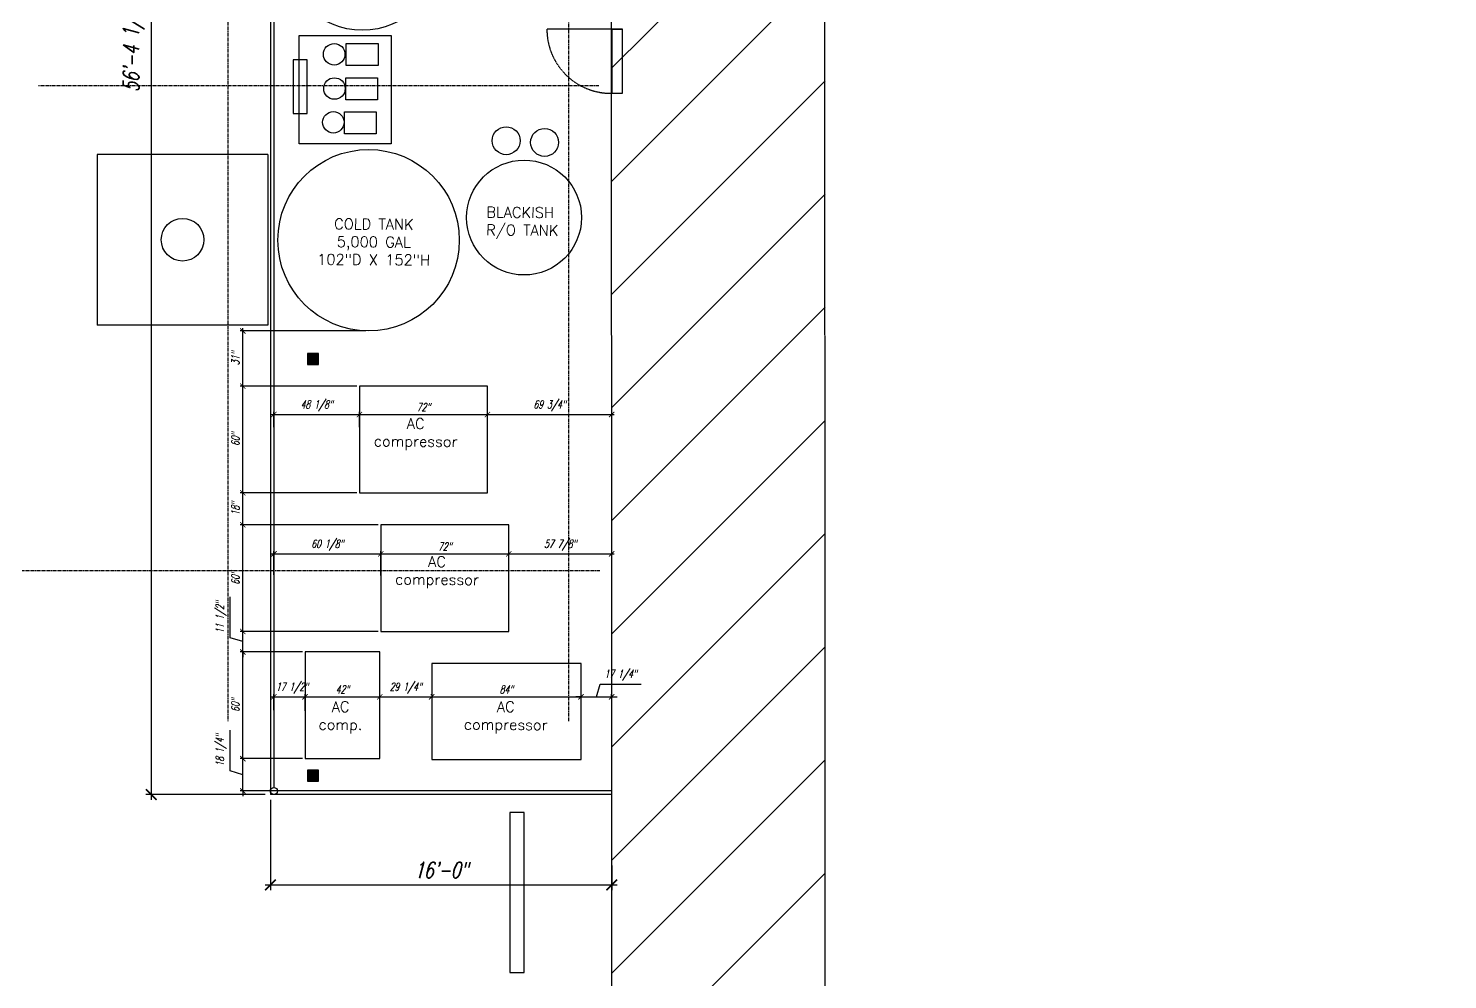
# Model space of a CAD drawing. Extents: x -13328 to 38686, y -10157 to 7853.
# Drawn here: x 24904 to 25702, y 4792 to 5327 of the extents above; entities that cross this region are included whole.
import ezdxf

# ---------------------------------------------------------------- set-up
doc = ezdxf.new("R2010")
doc.units = 0
doc.header["$LTSCALE"] = 1.5
doc.header["$MEASUREMENT"] = 0
doc.linetypes.add('CENTER', pattern=[2, 1.25, -0.25, 0.25, -0.25])
doc.linetypes.add('HIDDEN2', pattern=[0.1875, 0.125, -0.0625])
doc.layers.get('0').update_dxf_attribs({"color": 8})
doc.layers.get('DEFPOINTS').update_dxf_attribs({"color": 11})
for name, color, linetype in [('A-BLDG-OUTLINE', 6, 'Continuous'), ('A-DOORS-exs', 30, 'HIDDEN2'), ('A-WALL-ext-exs', 2, 'Continuous'), ('C-curb-exs', 41, 'Continuous'), ('C-fence-chain-link-exs', 30, 'FENCE_'), ('Dim-exs-condtions', 30, 'Continuous'), ('EQUIPMENT-TO-SHOW', 75, 'Continuous'), ('Grid', 8, 'CENTER'), ('Hatch-walls', 8, 'Continuous'), ('S-col', 7, 'Continuous')]:
    doc.layers.add(name, color=color, linetype=linetype)
doc.styles.add('rm-id', font='simplex.shx', dxfattribs={"height": 6})
doc.styles.add('ROMANS', font='ROMANS.shx', dxfattribs={"width": 0.7, "oblique": 15})
doc.styles.add('STANDARD_', font='txt')
doc.linetypes.add('FENCE_', pattern='A,1.5,-0.1,["X",STANDARD_,S=0.1,R=0,X=-0.05,Y=-0.05],-0.08', length=1.68)
doc.dimstyles.new('Dim48-in', dxfattribs={"dimscale": 48, "dimtxt": 0.09375, "dimasz": 0.0625, "dimexe": 0.03125, "dimexo": 0.03125, "dimgap": 0.03125, "dimtad": 1, "dimdec": 3, "dimzin": 7, "dimdsep": 46, "dimlunit": 5, "dimtxsty": 'ROMANS', "dimblk1": 'ARCHTICK', "dimblk2": 'ARCHTICK', "dimsah": 1, "dimcen": 0.125, "dimdle": 0.03125, "dimclrd": 256, "dimclre": 256, "dimclrt": 3, "dimadec": 0, "dimazin": 0, "dimtfac": 1, "dimtdec": 3, "dimtmove": 1, "dimatfit": 1, "dimldrblk": 'ARCHTICK', "dimfxl": 1, "dimfrac": 2, "dimtolj": 1, "dimtzin": 0, "dimarcsym": 0})
doc.dimstyles.new('Dim96', dxfattribs={"dimscale": 96, "dimtxt": 0.09375, "dimasz": 0.0625, "dimexe": 0.03125, "dimexo": 0.03125, "dimgap": 0.03125, "dimtad": 1, "dimdec": 3, "dimzin": 7, "dimdsep": 46, "dimlunit": 4, "dimtxsty": 'ROMANS', "dimblk1": 'ARCHTICK', "dimblk2": 'ARCHTICK', "dimsah": 1, "dimcen": 0.125, "dimdle": 0.03125, "dimclrd": 256, "dimclre": 256, "dimclrt": 3, "dimadec": 0, "dimazin": 0, "dimtfac": 1, "dimtdec": 3, "dimtmove": 1, "dimatfit": 1, "dimldrblk": 'ARCHTICK', "dimfxl": 1, "dimfrac": 2, "dimtolj": 1, "dimtzin": 0, "dimarcsym": 0})

# ---------------------------------------------------------------- blocks, each defined once
blk = doc.blocks.new('_ARCHTICK')
at = {"color": 0, "linetype": 'ByBlock', "const_width": 0.15}
blk.add_lwpolyline([(-0.5, -0.5), (0.5, 0.5)], dxfattribs=at)
blk = doc.blocks.new('*D104')
at = {"layer": 'DEFPOINTS', "color": 0, "transparency": 16777216}
for p in [(25040.4, 4895.99), (25232.34, 4859.06), (25232.34, 4845.16)]:
    blk.add_point(p, dxfattribs=at)
at = {"layer": 'Dim-exs-condtions', "lineweight": -2, "transparency": 16777216}
for p, q in [((25040.4, 4892.99), (25040.4, 4842.16)), ((25232.34, 4856.06), (25232.34, 4842.16)), ((25037.4, 4845.16), (25235.34, 4845.16))]:
    blk.add_line(p, q, dxfattribs=at)
at = {"layer": 'Dim-exs-condtions', "lineweight": -2, "transparency": 16777216, "xscale": 6, "yscale": 6, "zscale": 6, "rotation": 180}
blk.add_blockref('_ARCHTICK', (25040.4, 4845.16), dxfattribs=at)
at = {"layer": 'Dim-exs-condtions', "lineweight": -2, "transparency": 16777216, "xscale": 6, "yscale": 6, "zscale": 6}
blk.add_blockref('_ARCHTICK', (25232.34, 4845.16), dxfattribs=at)
at = {"layer": 'Dim-exs-condtions', "color": 3, "transparency": 16777216, "insert": (25136.37, 4853.51), "char_height": 9, "attachment_point": 5, "style": 'ROMANS'}
blk.add_mtext('\\A1;16\'-0"', dxfattribs=at)
blk = doc.blocks.new('*D105')
at = {"layer": 'DEFPOINTS', "color": 0, "transparency": 16777216}
for p in [(25040.4, 5572.24), (24973.41, 4895.99), (25040.4, 4895.99)]:
    blk.add_point(p, dxfattribs=at)
at = {"layer": 'Dim-exs-condtions', "lineweight": -2, "transparency": 16777216}
for p, q in [((25037.4, 5572.24), (24970.41, 5572.24)), ((24973.41, 5575.24), (24973.41, 4892.99)), ((25037.4, 4895.99), (24970.41, 4895.99))]:
    blk.add_line(p, q, dxfattribs=at)
at = {"layer": 'Dim-exs-condtions', "lineweight": -2, "transparency": 16777216, "xscale": 6, "yscale": 6, "zscale": 6}
for p, rotation in [((24973.41, 5572.24), 90), ((24973.41, 4895.99), 270)]:
    blk.add_blockref('_ARCHTICK', p, dxfattribs=dict(at, rotation=rotation))
at = {"layer": 'Dim-exs-condtions', "color": 3, "transparency": 16777216, "insert": (24963.55, 5316.7), "char_height": 9, "attachment_point": 5, "rotation": 90, "style": 'ROMANS'}
blk.add_mtext('\\A1;56\'-4 1/4"', dxfattribs=at)
blk = doc.blocks.new('*D106')
at = {"layer": 'DEFPOINTS', "color": 0, "transparency": 16777216}
for p in [(25059.91, 4950.93), (25042.4, 4941.96), (25059.91, 4941.55)]:
    blk.add_point(p, dxfattribs=at)
at = {"layer": 'Dim-exs-condtions', "lineweight": -2, "transparency": 16777216}
for p, q in [((25040.9, 4950.93), (25061.41, 4950.93)), ((25042.4, 4943.46), (25042.4, 4952.43)), ((25059.91, 4943.05), (25059.91, 4952.43))]:
    blk.add_line(p, q, dxfattribs=at)
at = {"layer": 'Dim-exs-condtions', "lineweight": -2, "transparency": 16777216, "xscale": 3, "yscale": 3, "zscale": 3, "rotation": 180}
blk.add_blockref('_ARCHTICK', (25042.4, 4950.93), dxfattribs=at)
at = {"layer": 'Dim-exs-condtions', "lineweight": -2, "transparency": 16777216, "xscale": 3, "yscale": 3, "zscale": 3}
blk.add_blockref('_ARCHTICK', (25059.91, 4950.93), dxfattribs=at)
at = {"layer": 'Dim-exs-condtions', "color": 3, "transparency": 16777216, "insert": (25052.55, 4955.85), "char_height": 4.5, "attachment_point": 5, "style": 'ROMANS'}
blk.add_mtext('\\A1;17 1/2"', dxfattribs=at)
blk = doc.blocks.new('*D107')
at = {"layer": 'DEFPOINTS', "color": 0, "transparency": 16777216}
for p in [(25101.91, 4950.93), (25101.91, 4950.55), (25059.91, 4941.55)]:
    blk.add_point(p, dxfattribs=at)
at = {"layer": 'Dim-exs-condtions', "lineweight": -2, "transparency": 16777216}
for p, q in [((25058.41, 4950.93), (25103.41, 4950.93)), ((25059.91, 4943.05), (25059.91, 4952.43)), ((25101.91, 4952.05), (25101.91, 4952.43))]:
    blk.add_line(p, q, dxfattribs=at)
at = {"layer": 'Dim-exs-condtions', "lineweight": -2, "transparency": 16777216, "xscale": 3, "yscale": 3, "zscale": 3, "rotation": 180}
blk.add_blockref('_ARCHTICK', (25059.91, 4950.93), dxfattribs=at)
at = {"layer": 'Dim-exs-condtions', "lineweight": -2, "transparency": 16777216, "xscale": 3, "yscale": 3, "zscale": 3}
blk.add_blockref('_ARCHTICK', (25101.91, 4950.93), dxfattribs=at)
at = {"layer": 'Dim-exs-condtions', "color": 3, "transparency": 16777216, "insert": (25080.91, 4955.1), "char_height": 4.5, "attachment_point": 5, "style": 'ROMANS'}
blk.add_mtext('\\A1;42"', dxfattribs=at)
blk = doc.blocks.new('*D108')
at = {"layer": 'DEFPOINTS', "color": 0, "transparency": 16777216}
for p in [(25101.91, 4950.55), (25131.1, 4950.93), (25131.1, 4950.39)]:
    blk.add_point(p, dxfattribs=at)
at = {"layer": 'Dim-exs-condtions', "lineweight": -2, "transparency": 16777216}
for p, q in [((25100.41, 4950.93), (25132.6, 4950.93)), ((25101.91, 4952.05), (25101.91, 4952.43)), ((25131.1, 4951.89), (25131.1, 4952.43))]:
    blk.add_line(p, q, dxfattribs=at)
at = {"layer": 'Dim-exs-condtions', "lineweight": -2, "transparency": 16777216, "xscale": 3, "yscale": 3, "zscale": 3, "rotation": 180}
blk.add_blockref('_ARCHTICK', (25101.91, 4950.93), dxfattribs=at)
at = {"layer": 'Dim-exs-condtions', "lineweight": -2, "transparency": 16777216, "xscale": 3, "yscale": 3, "zscale": 3}
blk.add_blockref('_ARCHTICK', (25131.1, 4950.93), dxfattribs=at)
at = {"layer": 'Dim-exs-condtions', "color": 3, "transparency": 16777216, "insert": (25116.51, 4955.85), "char_height": 4.5, "attachment_point": 5, "style": 'ROMANS'}
blk.add_mtext('\\A1;29 1/4"', dxfattribs=at)
blk = doc.blocks.new('*D109')
at = {"layer": 'DEFPOINTS', "color": 0, "transparency": 16777216}
for p in [(25131.1, 4950.39), (25215.1, 4950.93), (25215.1, 4950.3)]:
    blk.add_point(p, dxfattribs=at)
at = {"layer": 'Dim-exs-condtions', "lineweight": -2, "transparency": 16777216}
for p, q in [((25129.6, 4950.93), (25216.6, 4950.93)), ((25131.1, 4951.89), (25131.1, 4952.43)), ((25215.1, 4951.8), (25215.1, 4952.43))]:
    blk.add_line(p, q, dxfattribs=at)
at = {"layer": 'Dim-exs-condtions', "lineweight": -2, "transparency": 16777216, "xscale": 3, "yscale": 3, "zscale": 3, "rotation": 180}
blk.add_blockref('_ARCHTICK', (25131.1, 4950.93), dxfattribs=at)
at = {"layer": 'Dim-exs-condtions', "lineweight": -2, "transparency": 16777216, "xscale": 3, "yscale": 3, "zscale": 3}
blk.add_blockref('_ARCHTICK', (25215.1, 4950.93), dxfattribs=at)
at = {"layer": 'Dim-exs-condtions', "color": 3, "transparency": 16777216, "insert": (25173.1, 4955.1), "char_height": 4.5, "attachment_point": 5, "style": 'ROMANS'}
blk.add_mtext('\\A1;84"', dxfattribs=at)
blk = doc.blocks.new('*D110')
at = {"layer": 'DEFPOINTS', "color": 0, "transparency": 16777216}
for p in [(25215.1, 4950.3), (25232.32, 4950.93), (25232.32, 4949.48)]:
    blk.add_point(p, dxfattribs=at)
at = {"layer": 'Dim-exs-condtions', "lineweight": -2, "transparency": 16777216}
for p, q in [((25223.71, 4950.93), (25225.87, 4958.1)), ((25225.87, 4958.1), (25248.85, 4958.1)), ((25215.1, 4950.93), (25212.1, 4950.93)), ((25215.1, 4951.8), (25215.1, 4952.43)), ((25215.1, 4950.93), (25232.32, 4950.93)), ((25215.1, 4950.93), (25232.32, 4950.93)), ((25232.32, 4950.98), (25232.32, 4952.43)), ((25232.32, 4950.93), (25235.32, 4950.93))]:
    blk.add_line(p, q, dxfattribs=at)
at = {"layer": 'Dim-exs-condtions', "lineweight": -2, "transparency": 16777216, "xscale": 3, "yscale": 3, "zscale": 3}
blk.add_blockref('_ARCHTICK', (25215.1, 4950.93), dxfattribs=at)
at = {"layer": 'Dim-exs-condtions', "lineweight": -2, "transparency": 16777216, "xscale": 3, "yscale": 3, "zscale": 3, "rotation": 180}
blk.add_blockref('_ARCHTICK', (25232.32, 4950.93), dxfattribs=at)
at = {"layer": 'Dim-exs-condtions', "color": 3, "transparency": 16777216, "insert": (25237.36, 4963.03), "char_height": 4.5, "attachment_point": 5, "style": 'ROMANS'}
blk.add_mtext('\\A1;17 1/4"', dxfattribs=at)
blk = doc.blocks.new('*D111')
at = {"layer": 'DEFPOINTS', "color": 0, "transparency": 16777216}
for p in [(25102.49, 5031.32), (25042.4, 5018.1), (25102.49, 5017.7)]:
    blk.add_point(p, dxfattribs=at)
at = {"layer": 'Dim-exs-condtions', "lineweight": -2, "transparency": 16777216}
for p, q in [((25040.9, 5031.32), (25103.99, 5031.32)), ((25042.4, 5019.6), (25042.4, 5032.82)), ((25102.49, 5019.2), (25102.49, 5032.82))]:
    blk.add_line(p, q, dxfattribs=at)
at = {"layer": 'Dim-exs-condtions', "lineweight": -2, "transparency": 16777216, "xscale": 3, "yscale": 3, "zscale": 3, "rotation": 180}
blk.add_blockref('_ARCHTICK', (25042.4, 5031.32), dxfattribs=at)
at = {"layer": 'Dim-exs-condtions', "lineweight": -2, "transparency": 16777216, "xscale": 3, "yscale": 3, "zscale": 3}
blk.add_blockref('_ARCHTICK', (25102.49, 5031.32), dxfattribs=at)
at = {"layer": 'Dim-exs-condtions', "color": 3, "transparency": 16777216, "insert": (25072.45, 5036.25), "char_height": 4.5, "attachment_point": 5, "style": 'ROMANS'}
blk.add_mtext('\\A1;60 1/8"', dxfattribs=at)
blk = doc.blocks.new('*D112')
at = {"layer": 'DEFPOINTS', "color": 0, "transparency": 16777216}
for p in [(25174.49, 5031.32), (25174.49, 5031.32), (25102.49, 5017.7)]:
    blk.add_point(p, dxfattribs=at)
at = {"layer": 'Dim-exs-condtions', "lineweight": -2, "transparency": 16777216}
for p, q in [((25100.99, 5031.32), (25175.99, 5031.32)), ((25102.49, 5019.2), (25102.49, 5032.82))]:
    blk.add_line(p, q, dxfattribs=at)
at = {"layer": 'Dim-exs-condtions', "lineweight": -2, "transparency": 16777216, "xscale": 3, "yscale": 3, "zscale": 3, "rotation": 180}
blk.add_blockref('_ARCHTICK', (25102.49, 5031.32), dxfattribs=at)
at = {"layer": 'Dim-exs-condtions', "lineweight": -2, "transparency": 16777216, "xscale": 3, "yscale": 3, "zscale": 3}
blk.add_blockref('_ARCHTICK', (25174.49, 5031.32), dxfattribs=at)
at = {"layer": 'Dim-exs-condtions', "color": 3, "transparency": 16777216, "insert": (25138.49, 5035.5), "char_height": 4.5, "attachment_point": 5, "style": 'ROMANS'}
blk.add_mtext('\\A1;72"', dxfattribs=at)
blk = doc.blocks.new('*D113')
at = {"layer": 'DEFPOINTS', "color": 0, "transparency": 16777216}
for p in [(25174.49, 5031.32), (25232.31, 5031.35), (25232.31, 5031.32)]:
    blk.add_point(p, dxfattribs=at)
at = {"layer": 'Dim-exs-condtions', "lineweight": -2, "transparency": 16777216}
for p, q in [((25172.99, 5031.32), (25233.81, 5031.32)), ((25232.31, 5029.85), (25232.31, 5029.82))]:
    blk.add_line(p, q, dxfattribs=at)
at = {"layer": 'Dim-exs-condtions', "lineweight": -2, "transparency": 16777216, "xscale": 3, "yscale": 3, "zscale": 3, "rotation": 180}
blk.add_blockref('_ARCHTICK', (25174.49, 5031.32), dxfattribs=at)
at = {"layer": 'Dim-exs-condtions', "lineweight": -2, "transparency": 16777216, "xscale": 3, "yscale": 3, "zscale": 3}
blk.add_blockref('_ARCHTICK', (25232.31, 5031.32), dxfattribs=at)
at = {"layer": 'Dim-exs-condtions', "color": 3, "transparency": 16777216, "insert": (25203.4, 5036.25), "char_height": 4.5, "attachment_point": 5, "style": 'ROMANS'}
blk.add_mtext('\\A1;57 7/8"', dxfattribs=at)
blk = doc.blocks.new('*D114')
at = {"layer": 'DEFPOINTS', "color": 0, "transparency": 16777216}
for p in [(25090.49, 5109.69), (25042.4, 5101.15), (25090.49, 5101.15)]:
    blk.add_point(p, dxfattribs=at)
at = {"layer": 'Dim-exs-condtions', "lineweight": -2, "transparency": 16777216}
for p, q in [((25040.9, 5109.69), (25091.99, 5109.69)), ((25042.4, 5102.65), (25042.4, 5111.19)), ((25090.49, 5102.65), (25090.49, 5111.19))]:
    blk.add_line(p, q, dxfattribs=at)
at = {"layer": 'Dim-exs-condtions', "lineweight": -2, "transparency": 16777216, "xscale": 3, "yscale": 3, "zscale": 3, "rotation": 180}
blk.add_blockref('_ARCHTICK', (25042.4, 5109.69), dxfattribs=at)
at = {"layer": 'Dim-exs-condtions', "lineweight": -2, "transparency": 16777216, "xscale": 3, "yscale": 3, "zscale": 3}
blk.add_blockref('_ARCHTICK', (25090.49, 5109.69), dxfattribs=at)
at = {"layer": 'Dim-exs-condtions', "color": 3, "transparency": 16777216, "insert": (25066.45, 5114.61), "char_height": 4.5, "attachment_point": 5, "style": 'ROMANS'}
blk.add_mtext('\\A1;48 1/8"', dxfattribs=at)
blk = doc.blocks.new('*D115')
at = {"layer": 'DEFPOINTS', "color": 0, "transparency": 16777216}
for p in [(25162.49, 5109.69), (25162.49, 5109.69), (25090.49, 5101.15)]:
    blk.add_point(p, dxfattribs=at)
at = {"layer": 'Dim-exs-condtions', "lineweight": -2, "transparency": 16777216}
for p, q in [((25088.99, 5109.69), (25163.99, 5109.69)), ((25090.49, 5102.65), (25090.49, 5111.19))]:
    blk.add_line(p, q, dxfattribs=at)
at = {"layer": 'Dim-exs-condtions', "lineweight": -2, "transparency": 16777216, "xscale": 3, "yscale": 3, "zscale": 3, "rotation": 180}
blk.add_blockref('_ARCHTICK', (25090.49, 5109.69), dxfattribs=at)
at = {"layer": 'Dim-exs-condtions', "lineweight": -2, "transparency": 16777216, "xscale": 3, "yscale": 3, "zscale": 3}
blk.add_blockref('_ARCHTICK', (25162.49, 5109.69), dxfattribs=at)
at = {"layer": 'Dim-exs-condtions', "color": 3, "transparency": 16777216, "insert": (25126.49, 5113.86), "char_height": 4.5, "attachment_point": 5, "style": 'ROMANS'}
blk.add_mtext('\\A1;72"', dxfattribs=at)
blk = doc.blocks.new('*D116')
at = {"layer": 'DEFPOINTS', "color": 0, "transparency": 16777216}
for p in [(25232.3, 5116.67), (25162.49, 5109.69), (25232.3, 5109.69)]:
    blk.add_point(p, dxfattribs=at)
at = {"layer": 'Dim-exs-condtions', "lineweight": -2, "transparency": 16777216}
for p, q in [((25160.99, 5109.69), (25233.8, 5109.69)), ((25232.3, 5115.17), (25232.3, 5108.19))]:
    blk.add_line(p, q, dxfattribs=at)
at = {"layer": 'Dim-exs-condtions', "lineweight": -2, "transparency": 16777216, "xscale": 3, "yscale": 3, "zscale": 3, "rotation": 180}
blk.add_blockref('_ARCHTICK', (25162.49, 5109.69), dxfattribs=at)
at = {"layer": 'Dim-exs-condtions', "lineweight": -2, "transparency": 16777216, "xscale": 3, "yscale": 3, "zscale": 3}
blk.add_blockref('_ARCHTICK', (25232.3, 5109.69), dxfattribs=at)
at = {"layer": 'Dim-exs-condtions', "color": 3, "transparency": 16777216, "insert": (25197.4, 5114.61), "char_height": 4.5, "attachment_point": 5, "style": 'ROMANS'}
blk.add_mtext('\\A1;69 3/4"', dxfattribs=at)
blk = doc.blocks.new('*D117')
at = {"layer": 'DEFPOINTS', "color": 0, "transparency": 16777216}
for p in [(25024.89, 4916.19), (25059.91, 4916.19), (25053.68, 4897.99)]:
    blk.add_point(p, dxfattribs=at)
at = {"layer": 'Dim-exs-condtions', "lineweight": -2, "transparency": 16777216}
for p, q in [((25017.71, 4909.24), (25017.71, 4932.22)), ((25058.41, 4916.19), (25023.39, 4916.19)), ((25024.89, 4916.19), (25024.89, 4919.19)), ((25024.89, 4897.99), (25024.89, 4916.19)), ((25024.89, 4897.99), (25024.89, 4916.19)), ((25024.89, 4907.09), (25017.71, 4909.24)), ((25052.18, 4897.99), (25023.39, 4897.99)), ((25024.89, 4897.99), (25024.89, 4894.99))]:
    blk.add_line(p, q, dxfattribs=at)
at = {"layer": 'Dim-exs-condtions', "lineweight": -2, "transparency": 16777216, "xscale": 3, "yscale": 3, "zscale": 3}
for p, rotation in [((25024.89, 4916.19), 270), ((25024.89, 4897.99), 90)]:
    blk.add_blockref('_ARCHTICK', p, dxfattribs=dict(at, rotation=rotation))
at = {"layer": 'Dim-exs-condtions', "color": 3, "transparency": 16777216, "insert": (25012.79, 4920.73), "char_height": 4.5, "attachment_point": 5, "rotation": 90, "style": 'ROMANS'}
blk.add_mtext('\\A1;18 1/4"', dxfattribs=at)
blk = doc.blocks.new('*D118')
at = {"layer": 'DEFPOINTS', "color": 0, "transparency": 16777216}
for p in [(25024.89, 4976.19), (25059.91, 4976.19), (25059.91, 4916.19)]:
    blk.add_point(p, dxfattribs=at)
at = {"layer": 'Dim-exs-condtions', "lineweight": -2, "transparency": 16777216}
for p, q in [((25058.41, 4976.19), (25023.39, 4976.19)), ((25024.89, 4914.69), (25024.89, 4977.69)), ((25058.41, 4916.19), (25023.39, 4916.19))]:
    blk.add_line(p, q, dxfattribs=at)
at = {"layer": 'Dim-exs-condtions', "lineweight": -2, "transparency": 16777216, "xscale": 3, "yscale": 3, "zscale": 3}
for p, rotation in [((25024.89, 4976.19), 90), ((25024.89, 4916.19), 270)]:
    blk.add_blockref('_ARCHTICK', p, dxfattribs=dict(at, rotation=rotation))
at = {"layer": 'Dim-exs-condtions', "color": 3, "transparency": 16777216, "insert": (25020.71, 4946.19), "char_height": 4.5, "attachment_point": 5, "rotation": 90, "style": 'ROMANS'}
blk.add_mtext('\\A1;60"', dxfattribs=at)
blk = doc.blocks.new('*D119')
at = {"layer": 'DEFPOINTS', "color": 0, "transparency": 16777216}
for p in [(25024.89, 4987.7), (25102.49, 4987.7), (25059.91, 4976.19)]:
    blk.add_point(p, dxfattribs=at)
at = {"layer": 'Dim-exs-condtions', "lineweight": -2, "transparency": 16777216}
for p, q in [((25017.71, 4984.1), (25017.71, 5007.08)), ((25024.89, 4987.7), (25024.89, 4990.7)), ((25024.89, 4981.95), (25017.71, 4984.1)), ((25100.99, 4987.7), (25023.39, 4987.7)), ((25024.89, 4976.19), (25024.89, 4987.7)), ((25024.89, 4976.19), (25024.89, 4987.7)), ((25058.41, 4976.19), (25023.39, 4976.19)), ((25024.89, 4976.19), (25024.89, 4973.19))]:
    blk.add_line(p, q, dxfattribs=at)
at = {"layer": 'Dim-exs-condtions', "lineweight": -2, "transparency": 16777216, "xscale": 3, "yscale": 3, "zscale": 3}
for p, rotation in [((25024.89, 4987.7), 270), ((25024.89, 4976.19), 90)]:
    blk.add_blockref('_ARCHTICK', p, dxfattribs=dict(at, rotation=rotation))
at = {"layer": 'Dim-exs-condtions', "color": 3, "transparency": 16777216, "insert": (25012.79, 4995.59), "char_height": 4.5, "attachment_point": 5, "rotation": 90, "style": 'ROMANS'}
blk.add_mtext('\\A1;11 1/2"', dxfattribs=at)
blk = doc.blocks.new('*D120')
at = {"layer": 'DEFPOINTS', "color": 0, "transparency": 16777216}
for p in [(25024.89, 5047.7), (25102.49, 5047.7), (25102.49, 4987.7)]:
    blk.add_point(p, dxfattribs=at)
at = {"layer": 'Dim-exs-condtions', "lineweight": -2, "transparency": 16777216}
for p, q in [((25100.99, 5047.7), (25023.39, 5047.7)), ((25024.89, 4986.2), (25024.89, 5049.2)), ((25100.99, 4987.7), (25023.39, 4987.7))]:
    blk.add_line(p, q, dxfattribs=at)
at = {"layer": 'Dim-exs-condtions', "lineweight": -2, "transparency": 16777216, "xscale": 3, "yscale": 3, "zscale": 3}
for p, rotation in [((25024.89, 5047.7), 90), ((25024.89, 4987.7), 270)]:
    blk.add_blockref('_ARCHTICK', p, dxfattribs=dict(at, rotation=rotation))
at = {"layer": 'Dim-exs-condtions', "color": 3, "transparency": 16777216, "insert": (25020.71, 5017.7), "char_height": 4.5, "attachment_point": 5, "rotation": 90, "style": 'ROMANS'}
blk.add_mtext('\\A1;60"', dxfattribs=at)
blk = doc.blocks.new('*D121')
at = {"layer": 'DEFPOINTS', "color": 0, "transparency": 16777216}
for p in [(25024.89, 5065.7), (25090.49, 5065.7), (25102.49, 5047.7)]:
    blk.add_point(p, dxfattribs=at)
at = {"layer": 'Dim-exs-condtions', "lineweight": -2, "transparency": 16777216}
for p, q in [((25088.99, 5065.7), (25023.39, 5065.7)), ((25024.89, 5046.2), (25024.89, 5067.2)), ((25100.99, 5047.7), (25023.39, 5047.7))]:
    blk.add_line(p, q, dxfattribs=at)
at = {"layer": 'Dim-exs-condtions', "lineweight": -2, "transparency": 16777216, "xscale": 3, "yscale": 3, "zscale": 3}
for p, rotation in [((25024.89, 5065.7), 90), ((25024.89, 5047.7), 270)]:
    blk.add_blockref('_ARCHTICK', p, dxfattribs=dict(at, rotation=rotation))
at = {"layer": 'Dim-exs-condtions', "color": 3, "transparency": 16777216, "insert": (25020.71, 5056.7), "char_height": 4.5, "attachment_point": 5, "rotation": 90, "style": 'ROMANS'}
blk.add_mtext('\\A1;18"', dxfattribs=at)
blk = doc.blocks.new('*D122')
at = {"layer": 'DEFPOINTS', "color": 0, "transparency": 16777216}
for p in [(25024.89, 5125.7), (25090.49, 5125.7), (25090.49, 5065.7)]:
    blk.add_point(p, dxfattribs=at)
at = {"layer": 'Dim-exs-condtions', "lineweight": -2, "transparency": 16777216}
for p, q in [((25088.99, 5125.7), (25023.39, 5125.7)), ((25024.89, 5064.2), (25024.89, 5127.2)), ((25088.99, 5065.7), (25023.39, 5065.7))]:
    blk.add_line(p, q, dxfattribs=at)
at = {"layer": 'Dim-exs-condtions', "lineweight": -2, "transparency": 16777216, "xscale": 3, "yscale": 3, "zscale": 3}
for p, rotation in [((25024.89, 5125.7), 90), ((25024.89, 5065.7), 270)]:
    blk.add_blockref('_ARCHTICK', p, dxfattribs=dict(at, rotation=rotation))
at = {"layer": 'Dim-exs-condtions', "color": 3, "transparency": 16777216, "insert": (25020.71, 5095.7), "char_height": 4.5, "attachment_point": 5, "rotation": 90, "style": 'ROMANS'}
blk.add_mtext('\\A1;60"', dxfattribs=at)
blk = doc.blocks.new('*D123')
at = {"layer": 'DEFPOINTS', "color": 0, "transparency": 16777216}
for p in [(25024.89, 5156.7), (25095.65, 5156.7), (25090.49, 5125.7)]:
    blk.add_point(p, dxfattribs=at)
at = {"layer": 'Dim-exs-condtions', "lineweight": -2, "transparency": 16777216}
for p, q in [((25094.15, 5156.7), (25023.39, 5156.7)), ((25024.89, 5124.2), (25024.89, 5158.2)), ((25088.99, 5125.7), (25023.39, 5125.7))]:
    blk.add_line(p, q, dxfattribs=at)
at = {"layer": 'Dim-exs-condtions', "lineweight": -2, "transparency": 16777216, "xscale": 3, "yscale": 3, "zscale": 3}
for p, rotation in [((25024.89, 5156.7), 90), ((25024.89, 5125.7), 270)]:
    blk.add_blockref('_ARCHTICK', p, dxfattribs=dict(at, rotation=rotation))
at = {"layer": 'Dim-exs-condtions', "color": 3, "transparency": 16777216, "insert": (25020.71, 5141.2), "char_height": 4.5, "attachment_point": 5, "rotation": 90, "style": 'ROMANS'}
blk.add_mtext('\\A1;31"', dxfattribs=at)

msp = doc.modelspace()

# ---------------------------------------------------------------- hatches: boundary and pattern name
at = {"layer": 'Hatch-walls'}
h = msp.add_hatch(dxfattribs=at)
h.set_pattern_fill('ANSI31', color=256, scale=360)
h.set_pattern_definition([(45, (25232.4, 4477.275), (-31.8198, 31.8198), [])])
h.paths.add_polyline_path([(26552.3994, 5725.2787), (26552.3994, 4597.2747), (25352.3994, 4597.2747), (25352.3994, 5725.2787)], flags=16)
h.paths.add_polyline_path([(25833.779, 4858.3492), (26121.3736, 4858.3492), (26121.3736, 5015.9303), (25833.779, 5015.9303)], flags=8)
h.paths.add_polyline_path([(25655.1149, 5007.1131), (26328.7366, 5007.1131), (26328.7366, 5264.6942), (25655.1149, 5264.6942)], flags=8)
h.paths.add_polyline_path([(25422.5718, 5831.4188), (25376.7251, 5831.4188), (25376.7251, 5831.2938), (25239.3628, 5831.2835), (25239.3617, 5845.2787), (25232.3994, 5845.2787), (25232.3994, 4477.2747), (26672.3994, 4477.2747), (26672.3994, 5831.3914), (25422.5708, 5831.2973)])
at = {"layer": 'S-col', "transparency": 33554684}
h = msp.add_hatch(color=256, dxfattribs=at)
h.dxf.hatch_style = 1
h.paths.add_polyline_path([(25067.5447, 5144.035), (25061.2541, 5144.035), (25061.2541, 5137.7476), (25067.5447, 5137.7476)])
h = msp.add_hatch(color=256, dxfattribs=at)
h.dxf.hatch_style = 1
h.paths.add_polyline_path([(25067.5447, 4909.7634), (25061.2541, 4909.7634), (25061.2541, 4903.4759), (25067.5447, 4903.4759)])

# ---------------------------------------------------------------- linework, layer by layer
at = {"layer": 'A-BLDG-OUTLINE'}
msp.add_lwpolyline([(26672.1851, 5831.4188), (26672.3994, 4477.2747), (25232.3994, 4477.2747), (25232.1851, 5831.4188)], close=True, dxfattribs=at)
at = {"layer": 'A-DOORS-exs'}
msp.add_line((25232.3994, 5326.2997), (25195.9011, 5326.2997), dxfattribs=at)
msp.add_arc((25231.8994, 5326.2997), 35.9984, 180, 270.7958003, dxfattribs=at)
at = {"layer": 'A-WALL-ext-exs'}
for p, q in [((25232.3994, 5326.2997), (25238.3992, 5326.2997)), ((25232.3994, 5290.3048), (25238.3992, 5290.3048))]:
    msp.add_line(p, q, dxfattribs=at)
at = {"layer": 'C-curb-exs'}
msp.add_line((25040.3994, 5572.2357), (25040.3994, 4895.9878), dxfattribs=at)
at = {"layer": 'C-curb-exs', "linetype": 'Continuous'}
for p, q in [((24943.0641, 5255.9878), (24943.0641, 5159.9878)), ((25039.0641, 5255.9878), (24943.0641, 5255.9878)), ((25039.0641, 5255.9878), (25039.0641, 5159.9878)), ((25039.0641, 5159.9878), (24943.0641, 5159.9878)), ((25232.3332, 4895.9899), (25040.3994, 4895.9878))]:
    msp.add_line(p, q, dxfattribs=at)
at = {"layer": 'C-curb-exs'}
msp.add_lwpolyline([(25175.0641, 4885.8292), (25175.0641, 4795.8292), (25183.0641, 4795.8292), (25183.0641, 4885.8292)], close=True, dxfattribs=at)
msp.add_circle((24991.0641, 5207.9878), 12, dxfattribs=at)
at = {"layer": 'C-fence-chain-link-exs', "ltscale": 0.5}
for p, q in [((25042.3994, 5568.2357), (25042.3994, 4899.9878)), ((25232.299, 4898.0178), (25044.3994, 4897.9881))]:
    msp.add_line(p, q, dxfattribs=at)
msp.add_circle((25042.3994, 4897.9878), 2, dxfattribs=at)
at = {"layer": 'DEFPOINTS'}
for p, q in [((25232.2651, 5326.2997), (25238.3992, 5326.2997)), ((25232.2651, 5326.2997), (25238.3992, 5326.2997)), ((25231.8994, 5290.3013), (25238.3992, 5290.3013)), ((25231.8994, 5290.3013), (25238.3992, 5290.3013))]:
    msp.add_line(p, q, dxfattribs=at)
for points in [[(26552.1851, 5711.4188), (26552.3994, 4597.2747), (25352.3994, 4597.2747), (25352.1851, 5711.4188)], [(25232.3994, 5290.3013), (25238.3992, 5290.3013), (25238.3992, 5326.2997), (25232.3994, 5326.2997)]]:
    msp.add_lwpolyline(points, close=True, dxfattribs=at)
at = {"layer": 'EQUIPMENT-TO-SHOW'}
for points in [[(25056.5983, 5261.9607), (25056.5983, 5322.743), (25108.4158, 5322.743), (25108.4158, 5261.9607)], [(25083.0664, 5305.9202), (25083.0664, 5318.2323), (25100.9298, 5318.2323), (25100.9298, 5305.9202)], [(25053.2866, 5278.9424), (25061.0044, 5278.9424), (25061.0044, 5309.2214), (25053.2866, 5309.2214)], [(25082.8345, 5286.639), (25082.8345, 5298.9511), (25100.6978, 5298.9511), (25100.6978, 5286.639)], [(25082.1092, 5267.5663), (25082.1092, 5279.8784), (25099.9725, 5279.8784), (25099.9725, 5267.5663)], [(25090.4942, 5065.7026), (25162.4942, 5065.7026), (25162.4942, 5125.7026), (25090.4942, 5125.7026)], [(25102.4942, 4987.7026), (25174.4942, 4987.7026), (25174.4942, 5047.7026), (25102.4942, 5047.7026)], [(25059.9143, 4916.1883), (25101.9143, 4916.1883), (25101.9143, 4976.1883), (25059.9143, 4976.1883)], [(25215.1034, 4915.7026), (25215.1034, 4969.7026), (25131.1034, 4969.7026), (25131.1034, 4915.7026)]]:
    msp.add_lwpolyline(points, close=True, dxfattribs=at)
for centre, radius in [((25092.0715, 5368.8109), 43.0818), ((25076.2885, 5312.2621), 6.0402), ((25076.4467, 5292.9769), 6.0402), ((25075.8136, 5274.0078), 6.0402), ((25172.9961, 5263.637), 7.8464), ((25194.5801, 5262.6672), 7.8464), ((25095.6458, 5207.6986), 51), ((25183.0719, 5220.4372), 32.2887)]:
    msp.add_circle(centre, radius, dxfattribs=at)
at = {"layer": 'Grid'}
for p, q in [((25016.3994, 5609.4188), (25016.3994, 4937.2531)), ((25208.1851, 4937.2531), (25208.1851, 5609.4188)), ((25225.1284, 5294.5796), (24910.0008, 5294.5796)), ((25225.6756, 5021.7404), (24885.1518, 5021.7404))]:
    msp.add_line(p, q, dxfattribs=at)
at = {"layer": 'S-col'}
for points in [[(25061.2541, 5137.7476), (25067.5447, 5137.7476), (25067.5447, 5144.035), (25061.2541, 5144.035)], [(25061.2541, 4903.4759), (25067.5447, 4903.4759), (25067.5447, 4909.7634), (25061.2541, 4909.7634)]]:
    msp.add_lwpolyline(points, close=True, dxfattribs=at)

# ---------------------------------------------------------------- texts
at = {"layer": 'EQUIPMENT-TO-SHOW', "char_height": 6, "rotation": 359.6054156, "style": 'rm-id'}
for s, insert, width, attachment_point in [('\\pxqc;COLD TANK\\P5,000 GAL\\P102"D X 152"H', (25098.5622, 5206.7409), 77.202551, 5), ('BLACKISH\\PR/O TANK', (25161.8587, 5226.4668), 49.428927, 1), ('\\pxqc;AC compressor', (25097.4471, 5107.797), 49.428927, 1), ('\\pxqc;AC compressor', (25109.4471, 5030.1028), 49.428927, 1), ('\\pxqc;AC \\Pcomp.', (25055.197, 4948.5238), 49.428927, 1), ('\\pxqc;AC compressor', (25148.0989, 4948.5238), 49.428927, 1)]:
    msp.add_mtext(s, dxfattribs=dict(at, insert=insert, width=width, attachment_point=attachment_point))

# ---------------------------------------------------------------- dimensions: what is measured, and where the dimension line sits
at = {"layer": 'Dim-exs-condtions'}
dim = msp.add_linear_dim(base=(24973.4081, 4895.9878), p1=(25040.3994, 5572.2357), p2=(25040.3994, 4895.9878), angle=90, dimstyle='Dim96', dxfattribs=at)
dim.commit()
dim.dimension.update_dxf_attribs({"geometry": '*D105', "text_midpoint": (24973.4081, 5316.6964), "dimtype": 160})
for base, p1, p2, picture, middle in [((25024.8928, 5156.6986), (25090.4942, 5125.7026), (25095.6458, 5156.6986), '*D123', (25020.7142, 5141.2006)), ((25024.8928, 5125.7026), (25090.4942, 5065.7026), (25090.4942, 5125.7026), '*D122', (25020.7142, 5095.7026)), ((25024.8928, 5065.7026), (25102.4942, 5047.7026), (25090.4942, 5065.7026), '*D121', (25020.7142, 5056.7026)), ((25024.8928, 5047.7026), (25102.4942, 4987.7026), (25102.4942, 5047.7026), '*D120', (25020.7142, 5017.7026)), ((25024.8928, 4987.7026), (25059.9143, 4976.1883), (25102.4942, 4987.7026), '*D119', (25012.7856, 4985.599)), ((25024.8928, 4976.1883), (25059.9143, 4916.1883), (25059.9143, 4976.1883), '*D118', (25020.7142, 4946.1883)), ((25024.8928, 4916.1883), (25053.6836, 4897.9895), (25059.9143, 4916.1883), '*D117', (25012.7856, 4910.7425))]:
    dim = msp.add_linear_dim(base=base, p1=p1, p2=p2, angle=90, dimstyle='Dim48-in', override={"dimpost": '"'}, dxfattribs=at)
    dim.commit()
    dim.dimension.update_dxf_attribs({"geometry": picture, "text_midpoint": middle})
for base, p1, p2, picture, middle in [((25090.4942, 5109.685), (25042.3994, 5101.1481), (25090.4942, 5101.1481), '*D114', (25066.4468, 5114.6136)), ((25162.4942, 5109.685), (25090.4942, 5101.1481), (25162.4942, 5109.685), '*D115', (25126.4942, 5113.8636)), ((25232.2982, 5109.685), (25162.4942, 5109.685), (25232.2982, 5116.6696), '*D116', (25197.3962, 5114.6136)), ((25102.4942, 5031.3249), (25042.3994, 5018.097), (25102.4942, 5017.7026), '*D111', (25072.4468, 5036.2535)), ((25174.4942, 5031.3249), (25102.4942, 5017.7026), (25174.4942, 5031.3249), '*D112', (25138.4942, 5035.5035)), ((25232.311742, 5031.32491), (25174.494237, 5031.32491), (25232.311742, 5031.347866), '*D113', (25203.40299, 5036.253482)), ((25232.3247, 4950.9259), (25215.1034, 4950.3039), (25232.3247, 4949.4769), '*D110', (25227.3676, 4963.033)), ((25101.9143, 4950.9259), (25059.9143, 4941.5522), (25101.9143, 4950.5498), '*D107', (25080.9143, 4955.1044)), ((25131.1034, 4950.9259), (25101.9143, 4950.5498), (25131.1034, 4950.3883), '*D108', (25116.5088, 4955.8544)), ((25215.1034, 4950.9259), (25131.1034, 4950.3883), (25215.1034, 4950.3039), '*D109', (25173.1034, 4955.1044))]:
    dim = msp.add_linear_dim(base=base, p1=p1, p2=p2, dimstyle='Dim48-in', override={"dimpost": '"'}, dxfattribs=at)
    dim.commit()
    dim.dimension.update_dxf_attribs({"geometry": picture, "text_midpoint": middle})
dim = msp.add_linear_dim(base=(25059.9143, 4950.9259), p1=(25042.3994, 4941.9554), p2=(25059.9143, 4941.5522), dimstyle='Dim48-in', override={"dimpost": '"'}, dxfattribs=at)
dim.commit()
dim.dimension.update_dxf_attribs({"geometry": '*D106', "text_midpoint": (25052.551, 4950.9259), "dimtype": 160})
dim = msp.add_linear_dim(base=(25232.339, 4845.1567), p1=(25040.3994, 4895.9878), p2=(25232.339, 4859.0592), dimstyle='Dim96', dxfattribs=at)
dim.commit()
dim.dimension.update_dxf_attribs({"geometry": '*D104', "text_midpoint": (25136.3692, 4853.5138)})

doc.saveas('drawing.dxf')
